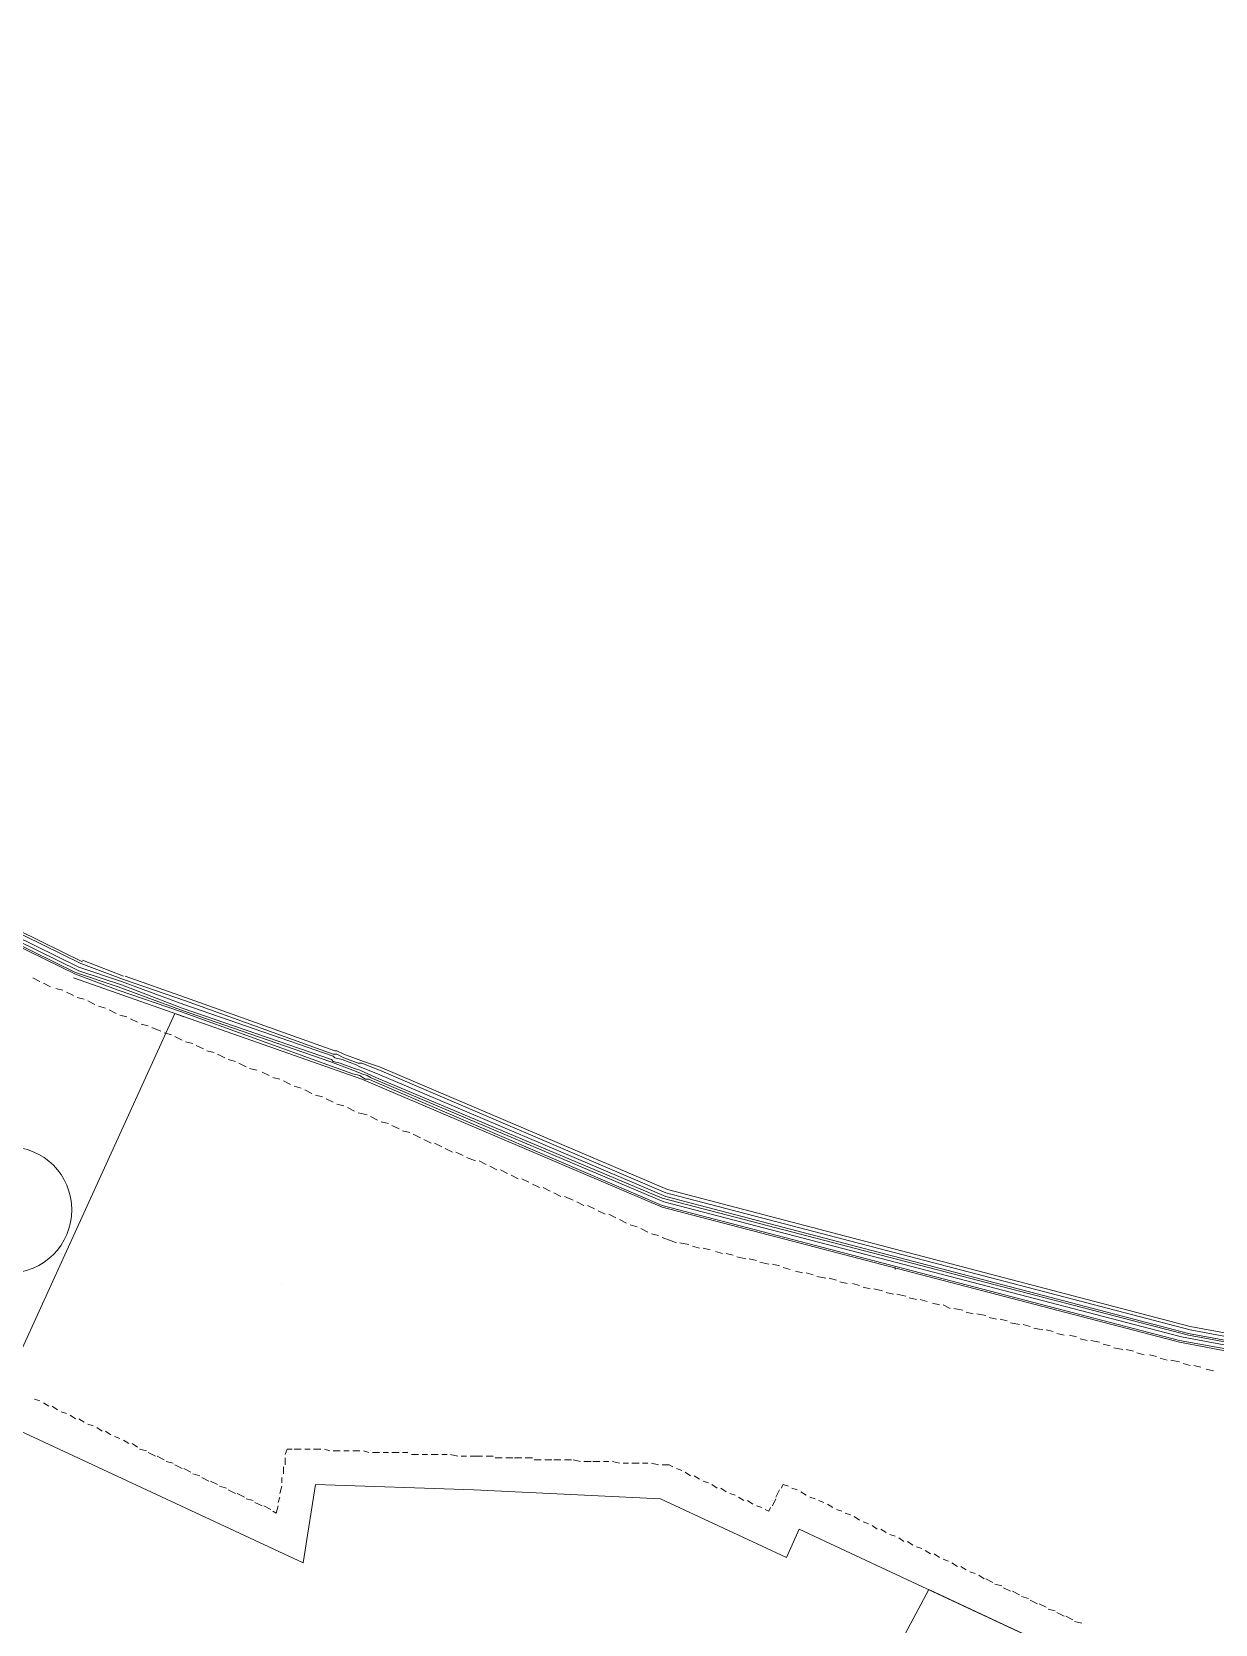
# Model space of a CAD drawing. Header units: inches. Extents: x 1969 to 240164, y 1364 to 46451.
# Drawn here: x 16182 to 18450, y 28032 to 31084 of the extents above; entities that cross this region are included whole.
import ezdxf

# ---------------------------------------------------------------- set-up
doc = ezdxf.new("R2010")
doc.units = ezdxf.units.IN
doc.header["$MEASUREMENT"] = 0
for name, color, linetype in [('PDF_0', 7, 'Continuous'), ('PDF_BH_Soil', 7, 'Continuous'), ('PDF_BH_Waste', 7, 'Continuous'), ('PDF_BOUNDARY', 7, 'Continuous'), ('PDF_HAT', 7, 'Continuous'), ('PDF_PAVING', 7, 'Continuous'), ('PDF_TEXT2', 7, 'Continuous'), ('PDF_TXT', 7, 'Continuous')]:
    doc.layers.add(name, color=color, linetype=linetype)

msp = doc.modelspace()

# ---------------------------------------------------------------- linework, layer by layer
msp.add_open_spline([(11779.4, 30390.4), (12404.8, 31117.2), (14138.6, 33132.1), (20998.6, 35318.3), (26892.4, 36033.4), (31134.5, 36547.4)], degree=3, knots=[0, 0, 0, 0, 2838.579552, 7869.790795, 20791.577287, 20791.577287, 20791.577287, 20791.577287])
at = {"layer": 'PDF_0', "lineweight": 0}
for points in [[(17836.7, 28711.6), (17836.7, 28715)], [(17703.7, 28200.3), (17703.7, 28200.3)]]:
    msp.add_lwpolyline(points, dxfattribs=at)
msp.add_circle((16137.4, 28825.8), 121, dxfattribs=at)
at = {"layer": 'PDF_BH_Soil', "lineweight": 0}
for points in [[(25162, 27416.3), (22755.4, 28074.2), (22646.4, 28094.7), (22411.2, 28139), (21228.3, 28159.4), (20723.8, 28169.6), (20048.9, 28183.3), (19397.9, 28370.8), (19125.2, 28428.7), (18937.7, 28469.6), (18849.1, 28490.1), (18743.4, 28510.5), (18569.5, 28541.2), (18382.1, 28575.3), (17390.1, 28834.3), (16834.5, 29073), (16827.7, 29076.4), (16820.9, 29076.4), (16810.6, 29083.2), (16797, 29086.6), (16749.3, 29103.6)], [(25165.4, 27423.1), (22755.4, 28081), (22646.4, 28101.5), (22414.6, 28145.8), (21228.3, 28166.2), (20723.8, 28176.5), (20048.9, 28190.1), (19401.3, 28377.6), (19125.2, 28435.5), (18941.1, 28476.4), (18849.1, 28496.9), (18746.8, 28513.9), (18569.5, 28548), (18385.5, 28582.1), (17393.5, 28841.2), (16837.9, 29076.4), (16831.1, 29079.8), (16824.3, 29083.2), (16814.1, 29086.6), (16797, 29093.4), (16752.7, 29110.4)]]:
    msp.add_lwpolyline(points, dxfattribs=at)
at = {"layer": 'PDF_BH_Waste', "lineweight": 0}
for points in [[(14506.4, 30160.3), (16272.1, 29291.1), (16353.9, 29263.8), (16473.2, 29219.5), (16759.5, 29120.7), (16762.9, 29117.3), (16776.6, 29113.9), (16803.8, 29103.6), (16810.6, 29100.2), (16844.7, 29086.6), (17396.9, 28851.4), (18399.1, 28588.9), (18583.2, 28554.8)], [(18583.2, 28551.4), (18399.1, 28585.5), (17390.1, 28848), (16841.3, 29079.8), (16810.6, 29093.4), (16800.4, 29096.8), (16773.1, 29107), (16759.5, 29110.4), (16756.1, 29113.9), (16469.8, 29212.7), (16353.9, 29257), (16272.1, 29284.3), (14502.9, 30153.5)], [(16749.3, 29103.6), (16466.4, 29205.9), (16347.1, 29246.8), (16265.2, 29277.5), (14516.6, 30133.1)], [(16752.7, 29110.4), (16466.4, 29209.3), (16347.1, 29253.6), (16265.2, 29280.9), (14520, 30139.9)], [(16278.9, 29301.3), (14574.5, 30139.9)], [(20079.6, 28203.7), (19414.9, 28391.2), (19142.2, 28449.2), (18958.1, 28490.1), (18866.1, 28510.5), (18763.8, 28531), (18586.6, 28561.6), (18402.5, 28595.7), (17396.9, 28858.2), (16848.1, 29093.4), (16814.1, 29107), (16807.2, 29107), (16780, 29117.3), (16766.3, 29124.1), (16759.5, 29124.1), (16476.6, 29226.3), (16357.3, 29267.2), (16275.5, 29297.9), (14574.5, 30133.1)], [(16357.3, 29274.1), (16278.9, 29304.7)], [(20079.6, 28207.1), (19418.3, 28398), (19142.2, 28456), (18958.1, 28496.9), (18869.5, 28517.3), (18763.8, 28534.4), (18586.6, 28568.5), (18402.5, 28602.5), (17400.3, 28865), (16848.1, 29100.2), (16817.5, 29110.4), (16807.2, 29113.9), (16780, 29124.1), (16766.3, 29130.9), (16762.9, 29130.9), (16476.6, 29233.2), (16360.7, 29274.1)]]:
    msp.add_lwpolyline(points, dxfattribs=at)
at = {"layer": 'PDF_BOUNDARY', "lineweight": 0}
msp.add_lwpolyline([(16261.8, 29270.7), (16814.1, 29076.4), (17390.1, 28830.9), (18382.1, 28571.9), (18849.1, 28483.2), (19397.9, 28363.9), (18849.1, 28483.2), (18382.1, 28571.9), (17390.1, 28830.9), (16814.1, 29076.4), (16261.8, 29270.7), (16814.1, 29076.4), (17390.1, 28830.9), (18382.1, 28571.9), (18849.1, 28483.2), (19397.9, 28363.9), (20045.5, 28176.5), (22411.2, 28135.6), (22752, 28067.4), (22755.4, 28067.4)], dxfattribs=at)
at = {"layer": 'PDF_HAT', "lineweight": 0}
for points in [[(15075.6, 26236.9), (15443.7, 26063.1), (14687, 24443.9), (16313, 23680.4), (16800.4, 24720), (16875.4, 24685.9), (17911.7, 26894.8), (17986.6, 26860.7), (18446.8, 27842.4), (17652.6, 28214), (17628.7, 28159.4), (17386.7, 28271.9), (17028.8, 28288.9), (16725.4, 28299.2), (16701.6, 28149.2), (16101.6, 28428.7)], [(17911.7, 26894.8), (17396.9, 27153.8), (17901.4, 28098.1), (18446.8, 27842.4), (17983.2, 26857.3)]]:
    msp.add_lwpolyline(points, close=True, dxfattribs=at)
at = {"layer": 'PDF_PAVING', "lineweight": 0}
msp.add_lwpolyline([(17100.4, 24880.2), (16933.4, 24525.7), (16858.4, 24559.8), (16370.9, 23520.2), (14526.8, 24386), (15286.9, 26005.1), (14915.4, 26179), (16043.7, 28588.9), (16152.8, 28537.8), (16456.1, 29202.5), (16473.2, 29195.7)], dxfattribs=at)
at = {"layer": 'PDF_TEXT2', "lineweight": 0}
for points in [[(16183.4, 29270.7), (16197.1, 29263.8)], [(16203.9, 29260.4), (16217.5, 29253.6)], [(16227.8, 29250.2), (16241.4, 29246.8)], [(16248.2, 29243.4), (16261.8, 29236.6)], [(16268.7, 29233.2), (16282.3, 29229.8)], [(16289.1, 29226.3), (16302.7, 29219.5)], [(16309.6, 29216.1), (16323.2, 29212.7)], [(16330, 29209.3), (16343.6, 29202.5)], [(16350.5, 29199.1), (16364.1, 29195.7)], [(16370.9, 29192.3), (16384.6, 29185.4)], [(16391.4, 29182), (16405, 29178.6)], [(16411.8, 29175.2), (16428.9, 29168.4)], [(16435.7, 29165), (16449.3, 29161.6)], [(16456.1, 29158.2), (16469.8, 29151.4)], [(16476.6, 29147.9), (16490.2, 29144.5)], [(16497, 29141.1), (16510.7, 29134.3)], [(16517.5, 29130.9), (16531.1, 29127.5)], [(16537.9, 29124.1), (16551.6, 29117.3)], [(16558.4, 29113.9), (16572, 29110.4)], [(16578.8, 29107), (16592.5, 29100.2)], [(16599.3, 29096.8), (16612.9, 29093.4)], [(16623.2, 29090), (16636.8, 29083.2)], [(16643.6, 29079.8), (16657.3, 29076.4)], [(16664.1, 29073), (16677.7, 29066.1)], [(16684.5, 29062.7), (16698.2, 29059.3)], [(16705, 29055.9), (16718.6, 29049.1)], [(16725.4, 29045.7), (16739.1, 29042.3)], [(16745.9, 29038.9), (16759.5, 29032)], [(16766.3, 29028.6), (16780, 29025.2)], [(16786.8, 29021.8), (16800.4, 29015)], [(16807.2, 29011.6), (16824.3, 29008.2)], [(16831.1, 29004.8), (16844.7, 28998)], [(16851.5, 28994.6), (16865.2, 28991.1)], [(16872, 28987.7), (16885.6, 28980.9)], [(16892.5, 28977.5), (16906.1, 28974.1)], [(16912.9, 28970.7), (16926.5, 28963.9)], [(16933.4, 28960.5), (16947, 28953.6)], [(16953.8, 28953.6), (16967.4, 28946.8)], [(16974.3, 28943.4), (16987.9, 28936.6)], [(16994.7, 28936.6), (17008.3, 28929.8)], [(17015.2, 28926.4), (17032.2, 28919.6)], [(17039, 28919.6), (17052.7, 28912.7)], [(17059.5, 28909.3), (17073.1, 28902.5)], [(17079.9, 28902.5), (17093.6, 28895.7)], [(17100.4, 28892.3), (17114, 28885.5)], [(17120.8, 28885.5), (17134.5, 28878.7)], [(17141.3, 28875.2), (17154.9, 28868.4)], [(17161.7, 28868.4), (17175.4, 28861.6)], [(17182.2, 28858.2), (17195.8, 28851.4)], [(17202.6, 28851.4), (17219.7, 28844.6)], [(17226.5, 28841.2), (17240.1, 28834.3)], [(17247, 28834.3), (17260.6, 28827.5)], [(17267.4, 28824.1), (17281, 28817.3)], [(17287.9, 28817.3), (17301.5, 28810.5)], [(17308.3, 28807.1), (17321.9, 28800.3)], [(17328.8, 28796.8), (17342.4, 28793.4)], [(17349.2, 28790), (17362.9, 28783.2)], [(17369.7, 28779.8), (17383.3, 28776.4)], [(17390.1, 28773), (17407.2, 28766.2), (17417.4, 28762.8)], [(17424.2, 28762.8), (17441.3, 28759.3)], [(17448.1, 28755.9), (17461.7, 28752.5)], [(17468.5, 28752.5), (17482.2, 28749.1)], [(17492.4, 28745.7), (17506, 28742.3)], [(17512.8, 28742.3), (17526.5, 28738.9)], [(17533.3, 28735.5), (17550.3, 28732.1)], [(17557.1, 28732.1), (17570.8, 28728.7)], [(17577.6, 28725.3), (17594.6, 28721.9)], [(17601.5, 28721.9), (17615.1, 28718.4)], [(17621.9, 28715), (17635.6, 28711.6)], [(17645.8, 28708.2), (17659.4, 28704.8)], [(17666.2, 28704.8), (17679.9, 28701.4)], [(17686.7, 28698), (17703.7, 28694.6)], [(17710.5, 28694.6), (17724.2, 28691.2)], [(17731, 28687.8), (17744.6, 28684.4)], [(17754.9, 28684.4), (17768.5, 28680.9)], [(17775.3, 28677.5), (17788.9, 28674.1)], [(17795.8, 28674.1), (17812.8, 28670.7)], [(17819.6, 28667.3), (17833.3, 28663.9)], [(17840.1, 28663.9), (17857.1, 28660.5)], [(17863.9, 28657.1), (17877.6, 28653.7)], [(17884.4, 28653.7), (17898, 28650.3)], [(17908.2, 28646.9), (17921.9, 28643.5)], [(17928.7, 28643.5), (17942.3, 28636.6)], [(17949.2, 28636.6), (17966.2, 28633.2)], [(17973, 28629.8), (17986.6, 28626.4)], [(17993.5, 28626.4), (18010.5, 28623)], [(18017.3, 28619.6), (18031, 28616.2)], [(18037.8, 28616.2), (18051.4, 28612.8)], [(18058.2, 28609.4), (18075.3, 28606)], [(18082.1, 28606), (18095.7, 28602.5)], [(18102.5, 28599.1), (18119.6, 28595.7)], [(18126.4, 28595.7), (18140, 28592.3)], [(18146.9, 28588.9), (18160.5, 28585.5)], [(18170.7, 28585.5), (18184.4, 28582.1)], [(18191.2, 28578.7), (18204.8, 28575.3)], [(18211.6, 28575.3), (18228.7, 28571.9)], [(18235.5, 28568.5), (18249.1, 28565.1)], [(18255.9, 28561.6), (18273, 28558.2)], [(18279.8, 28558.2), (18293.4, 28554.8)], [(18300.2, 28551.4), (18313.9, 28548)], [(18324.1, 28548), (18337.7, 28544.6)], [(18344.6, 28541.2), (18358.2, 28537.8)], [(18365, 28537.8), (18382.1, 28534.4)], [(18388.9, 28531), (18402.5, 28527.6)], [(18409.3, 28527.6), (18423, 28524.1)], [(18433.2, 28520.7), (18446.8, 28517.3)]]:
    msp.add_lwpolyline(points, dxfattribs=at)
at = {"layer": 'PDF_TXT', "lineweight": 0}
msp.add_lwpolyline([(16660.7, 28684.4), (16660.7, 28684.4), (16660.7, 28684.4)], close=True, dxfattribs=at)
for points in [[(16197.1, 28459.4), (16186.8, 28462.8)], [(16214.1, 28449.2), (16203.9, 28456)], [(16231.2, 28442.3), (16220.9, 28449.2)], [(16248.2, 28435.5), (16238, 28438.9)], [(16265.2, 28425.3), (16255, 28432.1)], [(16282.3, 28418.5), (16272.1, 28425.3)], [(16299.3, 28411.7), (16289.1, 28415.1)], [(16316.4, 28401.4), (16306.2, 28408.3)], [(16333.4, 28394.6), (16323.2, 28401.4)], [(16350.5, 28387.8), (16340.2, 28391.2)], [(16367.5, 28377.6), (16357.3, 28384.4)], [(16384.6, 28370.8), (16374.3, 28377.6)], [(16401.6, 28363.9), (16388, 28367.3)], [(16418.6, 28353.7), (16405, 28360.5)], [(16681.1, 28367.3), (16670.9, 28367.3), (16667.5, 28357.1)], [(16698.2, 28367.3), (16684.5, 28367.3)], [(16715.2, 28367.3), (16705, 28367.3)], [(16735.7, 28367.3), (16722, 28367.3)], [(16752.7, 28363.9), (16742.5, 28367.3)], [(16773.1, 28363.9), (16759.5, 28363.9)], [(16790.2, 28363.9), (16780, 28363.9)], [(16810.6, 28363.9), (16797, 28363.9)], [(16827.7, 28360.5), (16817.5, 28363.9)], [(16848.1, 28360.5), (16834.5, 28360.5)], [(16865.2, 28360.5), (16855, 28360.5)], [(16885.6, 28360.5), (16872, 28360.5)], [(16902.7, 28360.5), (16892.5, 28360.5)], [(16435.7, 28346.9), (16422, 28353.7)], [(16452.7, 28340.1), (16439.1, 28343.5)], [(16469.8, 28329.9), (16456.1, 28336.7)], [(16486.8, 28323), (16473.2, 28329.9)], [(16664.1, 28333.3), (16664.1, 28319.6)], [(16667.5, 28350.3), (16667.5, 28336.7)], [(16923.1, 28357.1), (16909.5, 28357.1)], [(16940.2, 28357.1), (16929.9, 28357.1)], [(16960.6, 28357.1), (16947, 28357.1)], [(16977.7, 28357.1), (16967.4, 28357.1)], [(16998.1, 28353.7), (16984.5, 28357.1)], [(17015.2, 28353.7), (17004.9, 28353.7)], [(17045.8, 28353.7), (17032.2, 28353.7), (17022, 28353.7)], [(17066.3, 28353.7), (17052.7, 28353.7)], [(17083.3, 28350.3), (17069.7, 28350.3)], [(17103.8, 28350.3), (17090.2, 28350.3)], [(17120.8, 28350.3), (17107.2, 28350.3)], [(17141.3, 28350.3), (17127.7, 28350.3)], [(17158.3, 28346.9), (17144.7, 28346.9)], [(17178.8, 28346.9), (17165.1, 28346.9)], [(17195.8, 28346.9), (17182.2, 28346.9)], [(17216.3, 28346.9), (17202.6, 28346.9)], [(17233.3, 28343.5), (17219.7, 28346.9)], [(17253.8, 28343.5), (17240.1, 28343.5)], [(17270.8, 28343.5), (17257.2, 28343.5)], [(17287.9, 28343.5), (17277.6, 28343.5)], [(17308.3, 28340.1), (17294.7, 28343.5)], [(17325.4, 28340.1), (17315.1, 28340.1)], [(17345.8, 28340.1), (17332.2, 28340.1)], [(17362.9, 28340.1), (17352.6, 28340.1)], [(17383.3, 28336.7), (17369.7, 28340.1)], [(17410.6, 28333.3), (17403.8, 28336.7), (17390.1, 28336.7)], [(17427.6, 28326.4), (17417.4, 28329.9)], [(16503.9, 28316.2), (16490.2, 28319.6)], [(16520.9, 28306), (16507.3, 28312.8)], [(16537.9, 28299.2), (16524.3, 28306)], [(16660.7, 28312.8), (16660.7, 28302.6)], [(17444.7, 28316.2), (17434.4, 28323)], [(17461.7, 28309.4), (17451.5, 28316.2)], [(17478.7, 28302.6), (17468.5, 28306)], [(17495.8, 28292.4), (17485.6, 28299.2)], [(17632.1, 28295.8), (17621.9, 28299.2), (17618.5, 28292.4)], [(16555, 28292.4), (16541.4, 28295.8)], [(16572, 28282.1), (16558.4, 28288.9)], [(16589.1, 28275.3), (16575.4, 28282.1)], [(16606.1, 28268.5), (16592.5, 28271.9)], [(16657.3, 28275.3), (16653.8, 28265.1)], [(16660.7, 28295.8), (16657.3, 28282.1)], [(17512.8, 28285.5), (17502.6, 28292.4)], [(17529.9, 28278.7), (17519.7, 28282.1)], [(17546.9, 28268.5), (17536.7, 28275.3)], [(17564, 28261.7), (17553.7, 28268.5)], [(17608.3, 28271.9), (17601.5, 28258.3)], [(17615.1, 28288.9), (17608.3, 28275.3)], [(17649.2, 28288.9), (17639, 28292.4)], [(17666.2, 28278.7), (17656, 28285.5)], [(17683.3, 28271.9), (17673, 28275.3)], [(17700.3, 28265.1), (17690.1, 28268.5)], [(16623.2, 28258.3), (16609.5, 28265.1)], [(16640.2, 28251.5), (16626.6, 28258.3)], [(16653.8, 28258.3), (16650.4, 28244.6), (16643.6, 28248)], [(17581, 28254.9), (17570.8, 28258.3)], [(17598.1, 28254.9), (17594.6, 28248), (17587.8, 28251.5)], [(17717.4, 28254.9), (17707.1, 28261.7)], [(17734.4, 28248), (17724.2, 28251.5)], [(17751.4, 28241.2), (17741.2, 28244.6)], [(17768.5, 28231), (17758.3, 28237.8)], [(17785.5, 28224.2), (17775.3, 28227.6)], [(17802.6, 28214), (17792.4, 28220.8)], [(17819.6, 28207.1), (17809.4, 28214)], [(17836.7, 28200.3), (17826.4, 28203.7)], [(17853.7, 28190.1), (17843.5, 28196.9)], [(17870.8, 28183.3), (17860.5, 28190.1)], [(17887.8, 28176.5), (17877.6, 28179.9)], [(17904.8, 28166.2), (17894.6, 28173.1)], [(17921.9, 28159.4), (17911.7, 28166.2)], [(17938.9, 28152.6), (17928.7, 28156)], [(17956, 28142.4), (17945.7, 28149.2)], [(17973, 28135.6), (17962.8, 28142.4)], [(17990.1, 28128.7), (17979.8, 28132.1)], [(18007.1, 28118.5), (17996.9, 28125.3)], [(18024.1, 28111.7), (18010.5, 28118.5)], [(18041.2, 28104.9), (18027.6, 28108.3)], [(18058.2, 28094.7), (18044.6, 28101.5)], [(18075.3, 28087.8), (18061.6, 28094.7)], [(18092.3, 28081), (18078.7, 28084.4)], [(18109.4, 28070.8), (18095.7, 28077.6)], [(18126.4, 28064), (18112.8, 28070.8)], [(18143.4, 28057.2), (18129.8, 28060.6)], [(18160.5, 28046.9), (18146.9, 28053.7)], [(18177.5, 28040.1), (18163.9, 28046.9)], [(18194.6, 28033.3), (18180.9, 28036.7)]]:
    msp.add_lwpolyline(points, dxfattribs=at)

doc.saveas('drawing.dxf')
